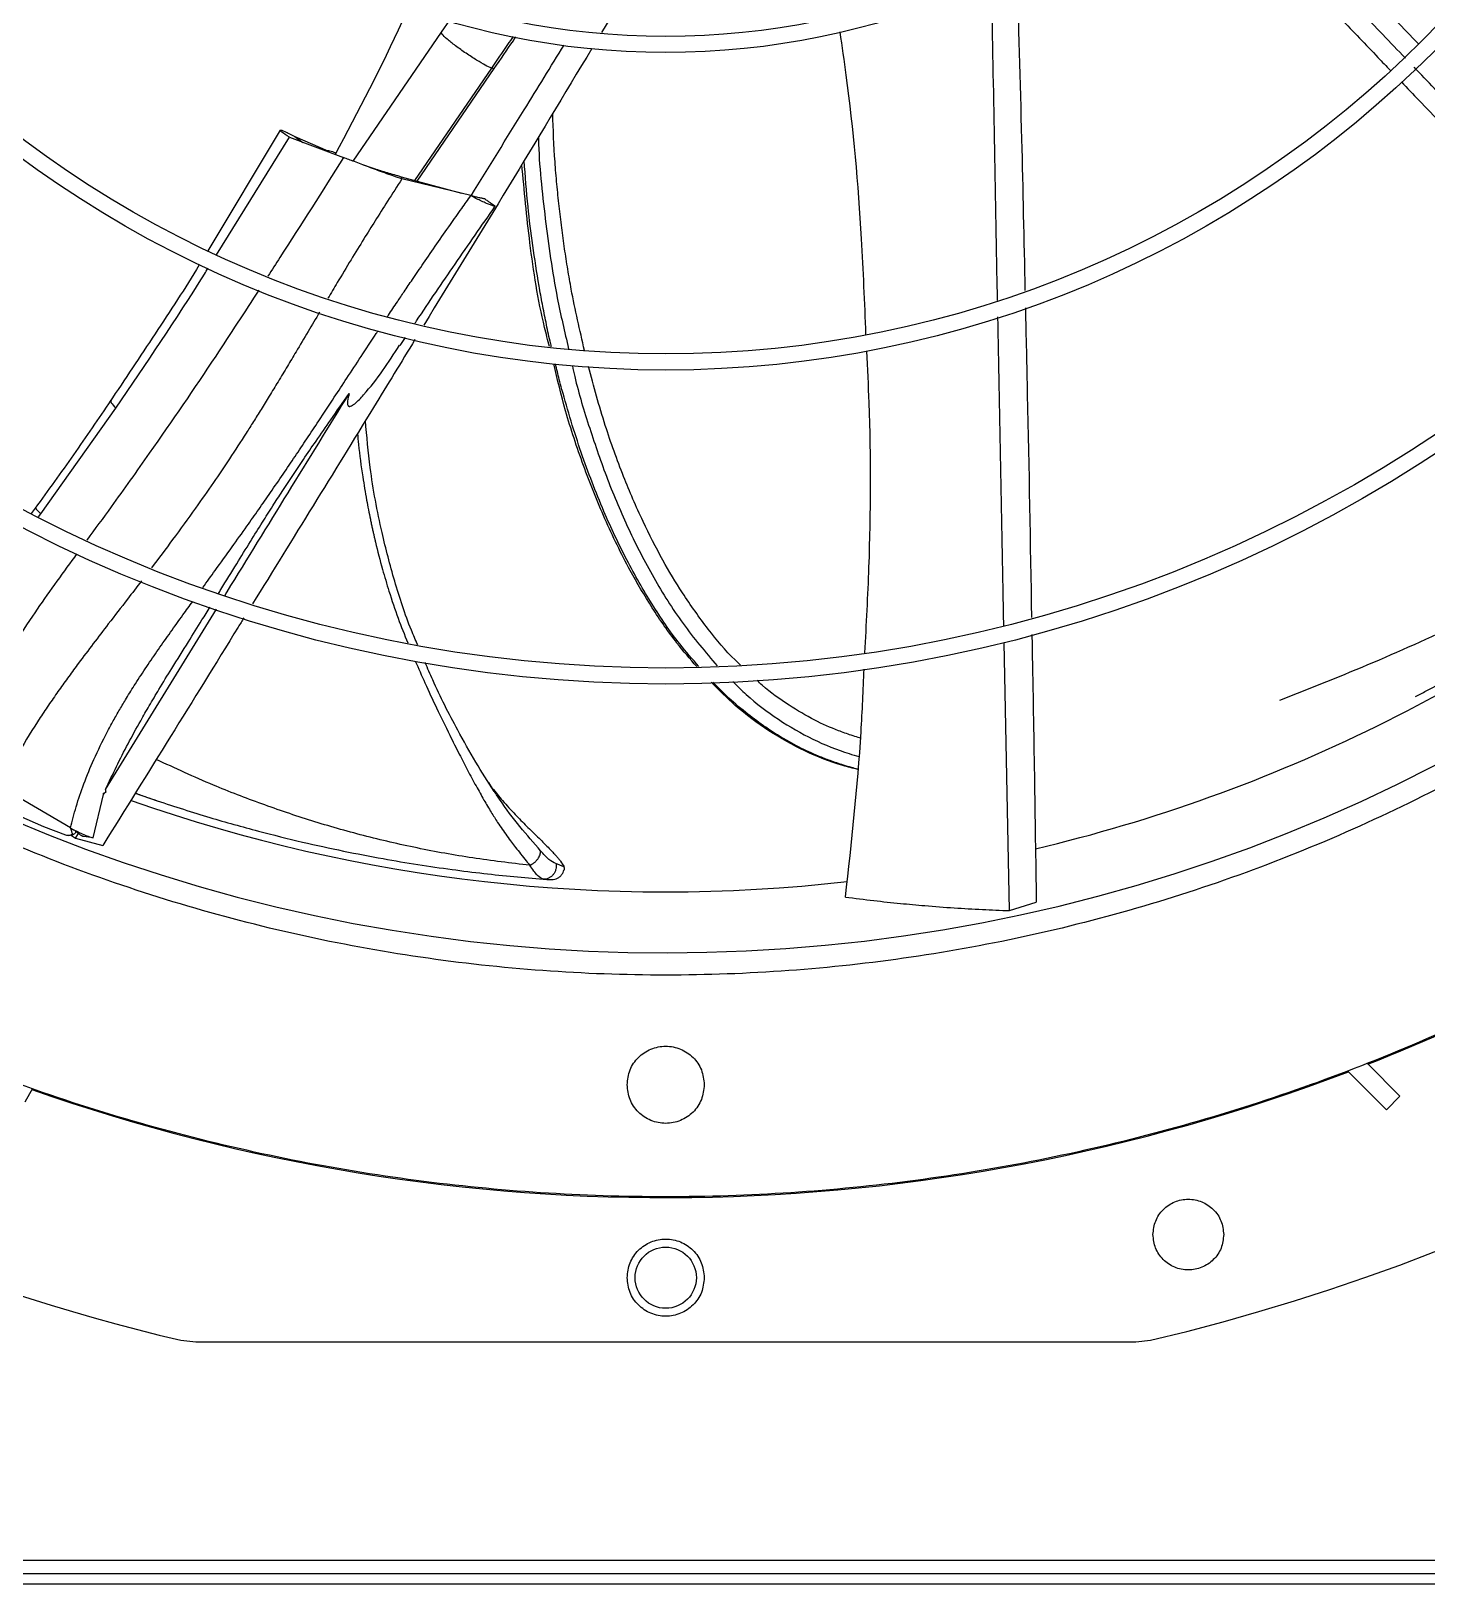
# Model space of a CAD drawing. Header units: inches. Extents: x 1229 to 1453, y -1023 to -720.
# Drawn here: x 1311.22 to 1319.77, y -999.56 to -990.05 of the extents above; entities that cross this region are included whole.
import ezdxf

# ---------------------------------------------------------------- set-up
doc = ezdxf.new("R2010")
doc.units = ezdxf.units.IN
doc.header["$MEASUREMENT"] = 0

msp = doc.modelspace()

# ---------------------------------------------------------------- linework, layer by layer
at = {"color": 18, "linetype": 'Continuous', "lineweight": 25, "true_color": 0x000000}
for p, q in [((1314.9714, -989.6381), (1314.7173, -990.0587)), ((1313.786, -989.9837), (1313.736, -990.0567)), ((1313.736, -990.0567), (1313.1955, -990.8455)), ((1314.0434, -990.277), (1313.5721, -990.9647)), ((1313.5881, -990.969), (1314.0607, -990.2793)), ((1312.7503, -990.6557), (1312.3067, -991.3941)), ((1312.3596, -991.4198), (1312.8066, -990.6992)), ((1312.8066, -990.6992), (1313.1374, -990.8245)), ((1312.8404, -990.6957), (1312.888, -990.7317)), ((1312.8404, -990.6957), (1313.0418, -990.7826)), ((1313.3331, -990.8954), (1313.2607, -990.8701)), ((1313.4951, -990.9552), (1313.493, -990.9432)), ((1313.8616, -991.0432), (1313.493, -990.9432)), ((1313.9175, -991.0566), (1313.4951, -990.9552)), ((1314.0376, -991.1013), (1314.0624, -991.1176)), ((1313.484, -991.9751), (1313.5175, -991.9249)), ((1311.2851, -993.0057), (1311.7435, -992.3584)), ((1311.2557, -992.9627), (1311.2263, -993.0023)), ((1311.2714, -993.024), (1311.2851, -993.0057)), ((1311.6814, -994.6927), (1312.3604, -993.5886)), ((1317.2151, -995.4348), (1317.1824, -993.7921)), ((1311.466, -994.9287), (1311.0375, -994.6766)), ((1314.0563, -994.6966), (1314.0267, -994.6512)), ((1311.6048, -994.99), (1311.6686, -994.7238)), ((1311.8627, -994.7157), (1311.9977, -994.7626)), ((1311.1475, -994.853), (1311.3008, -994.9202)), ((1311.3008, -994.9202), (1311.4357, -994.9704)), ((1311.4975, -994.9918), (1311.5159, -994.962)), ((1311.4458, -994.973), (1311.4528, -994.9741)), ((1311.4725, -994.9742), (1311.4975, -994.9918)), ((1311.4844, -994.9691), (1311.4774, -994.9671)), ((1311.4975, -994.9918), (1311.6639, -995.0363)), ((1311.6048, -994.99), (1311.5482, -994.9804)), ((1314.4867, -995.1667), (1314.4384, -995.147)), ((1314.3499, -995.2395), (1314.3762, -995.2412)), ((1317.2151, -995.4348), (1317.3791, -995.3822)), ((1319.6058, -996.5701), (1319.4084, -996.3728)), ((1319.2881, -996.4195), (1319.5239, -996.6553)), ((1311.2347, -996.5229), (1311.1862, -996.6069)), ((1319.5239, -996.6553), (1319.6058, -996.5701)), ((1312.1427, -998.0651), (1312.233, -998.0756)), ((1312.233, -998.0756), (1317.9882, -998.0756)), ((1317.9882, -998.0756), (1318.0785, -998.0651)), ((1301.7734, -999.411), (1328.6274, -999.411)), ((1301.6974, -999.494), (1328.7033, -999.494)), ((1301.6974, -999.557), (1328.7033, -999.557))]:
    msp.add_line(p, q, dxfattribs=at)
at = {"color": 18, "linetype": 'Continuous', "lineweight": 25, "true_color": 0x000000, "flags": 128}
msp.add_lwpolyline([(1313.9368, -991.0633), (1313.9293, -991.0607), (1313.9175, -991.0566)], dxfattribs=at)
at = {"color": 18, "linetype": 'Continuous', "lineweight": 25, "true_color": 0x000000}
for centre, radius in [((1315.1106, -985.4772), 8.5704), ((1315.1106, -985.4772), 8.472), ((1315.1106, -985.4772), 6.6478), ((1315.1106, -985.4772), 6.5493), ((1315.1106, -985.4772), 4.7037), ((1315.1106, -985.4772), 4.6053), ((1315.1106, -997.6819), 0.1875)]:
    msp.add_circle(centre, radius, dxfattribs=at)
for radius, start, end in [(12.9331, 283.26667, 346.73333), (10.2157, 224.36307, 313.03719), (9.8425, 283.29628, 309.20157), (11.7147, 291.53134, 314.20264), (9.8425, 250.57522, 276.47911), (12.9331, 237.30348, 256.73333), (11.7147, 250.65335, 290.90006)]:
    msp.add_arc((1315.1106, -985.4772), radius, start, end, dxfattribs=at)
for points, knots in [([(1326.8201, -985.4772), (1326.8153, -985.7326), (1326.8056, -986.2436), (1326.7277, -987.0067), (1326.6035, -987.7632), (1326.4292, -988.51), (1326.2066, -989.2438), (1325.9365, -989.9614), (1325.6201, -990.6599), (1325.2586, -991.3361), (1324.8537, -991.9873), (1324.407, -992.6106), (1323.9206, -993.2033), (1323.3964, -993.763), (1322.8368, -994.2871), (1322.244, -994.7736), (1321.6207, -995.2202), (1320.9696, -995.6252), (1320.2933, -995.9866), (1319.5949, -996.3031), (1318.8772, -996.5732), (1318.1434, -996.7958), (1317.3967, -996.9699), (1316.6401, -997.0948), (1315.877, -997.17), (1315.1106, -997.1951), (1314.3442, -997.17), (1313.5811, -997.0948), (1312.8246, -996.9699), (1312.0778, -996.7958), (1311.344, -996.5732), (1310.6264, -996.3031), (1309.9279, -995.9866), (1309.2517, -995.6252), (1308.6005, -995.2202), (1307.9772, -994.7736), (1307.3845, -994.2871), (1306.8248, -993.763), (1306.3006, -993.2033), (1305.8142, -992.6106), (1305.3675, -991.9873), (1304.9626, -991.3361), (1304.6012, -990.6599), (1304.2847, -989.9614), (1304.0146, -989.2438), (1303.792, -988.51), (1303.6177, -987.7632), (1303.4936, -987.0067), (1303.4156, -986.2436), (1303.4059, -985.7326), (1303.4011, -985.4772)], [0, 0, 0, 0, 0.020833, 0.041667, 0.0625, 0.083333, 0.104167, 0.125, 0.145833, 0.166667, 0.1875, 0.208333, 0.229167, 0.25, 0.270833, 0.291667, 0.3125, 0.333333, 0.354167, 0.375, 0.395833, 0.416667, 0.4375, 0.458333, 0.479167, 0.5, 0.520833, 0.541667, 0.5625, 0.583333, 0.604167, 0.625, 0.645833, 0.666667, 0.6875, 0.708333, 0.729167, 0.75, 0.770833, 0.791667, 0.8125, 0.833333, 0.854167, 0.875, 0.895833, 0.916667, 0.9375, 0.958333, 0.979167, 1, 1, 1, 1]), ([(1310.4605, -990.0843), (1310.5083, -990.0386), (1310.6299, -989.9224), (1310.8377, -989.7239), (1311.0736, -989.4984), (1311.3027, -989.2795), (1311.5046, -989.0865), (1311.666, -988.9323), (1311.7604, -988.8421), (1311.7958, -988.8083)], [0, 0, 0, 0, 0.107797, 0.274518, 0.468022, 0.638557, 0.78875, 0.92088, 1, 1, 1, 1]), ([(1319.639, -990.2159), (1319.5469, -990.1195), (1319.3688, -989.9331), (1319.1096, -989.6619), (1318.8541, -989.3945), (1318.603, -989.1318), (1318.4325, -988.9533), (1318.3506, -988.8676)], [0, 0, 0, 0, 0.215401, 0.416421, 0.604342, 0.810084, 1, 1, 1, 1]), ([(1319.7164, -990.1259), (1319.6712, -990.0786), (1319.5554, -989.9575), (1319.3573, -989.7501), (1319.1318, -989.5141), (1318.9129, -989.2851), (1318.7199, -989.0831), (1318.5655, -988.9215), (1318.4749, -988.8268), (1318.4409, -988.7911)], [0, 0, 0, 0, 0.106777, 0.27357, 0.467156, 0.637764, 0.788021, 0.920206, 1, 1, 1, 1]), ([(1318.271, -988.9553), (1318.3194, -989.0059), (1318.4353, -989.1272), (1318.6274, -989.3282), (1318.8342, -989.5446), (1319.0427, -989.7628), (1319.2507, -989.9805), (1319.421, -990.1587), (1319.5219, -990.2643), (1319.5472, -990.2908)], [0, 0, 0, 0, 0.113219, 0.271447, 0.450247, 0.598735, 0.761491, 0.940155, 1, 1, 1, 1]), ([(1317.2599, -989.6538), (1317.27, -990.0065), (1317.2892, -990.6687), (1317.3033, -991.3298), (1317.31, -991.6389)], [0, 0, 0, 0, 0.532574, 1, 1, 1, 1]), ([(1317.1421, -991.6989), (1317.1413, -991.6583), (1317.1288, -991.0049), (1317.1169, -990.3498), (1317.1057, -989.7354)], [0, 0, 0, 0, 0.06208, 1, 1, 1, 1]), ([(1313.0861, -990.8078), (1313.2292, -990.5375), (1313.3865, -990.2405), (1313.5242, -989.9342), (1313.5366, -989.9067)], [0, 0, 0, 0, 0.910233, 1, 1, 1, 1]), ([(1314.0434, -990.277), (1314.032, -990.2719), (1314.0093, -990.2619), (1313.9527, -990.2285), (1313.8876, -990.186), (1313.8222, -990.1392), (1313.7699, -990.0975), (1313.7378, -990.0672), (1313.737, -990.0603), (1313.7366, -990.0571)], [0, 0, 0, 0, 0.138093, 0.276179, 0.424623, 0.573064, 0.721505, 0.869951, 1, 1, 1, 1]), ([(1314.1764, -990.0829), (1314.1651, -990.0993), (1314.1214, -990.163), (1314.0766, -990.2284), (1314.0434, -990.277)], [0, 0, 0, 0, 0.257808, 1, 1, 1, 1]), ([(1314.0607, -990.2793), (1314.1, -990.2219), (1314.1448, -990.1566), (1314.1881, -990.0934), (1314.1933, -990.0857)], [0, 0, 0, 0, 0.879295, 1, 1, 1, 1]), ([(1316.3366, -991.9064), (1316.3288, -991.7114), (1316.3075, -991.1815), (1316.2523, -990.5636), (1316.1912, -990.1436), (1316.1784, -990.0552)], [0, 0, 0, 0, 0.314992, 0.855866, 1, 1, 1, 1]), ([(1314.6587, -990.1557), (1314.489, -990.4375), (1314.1475, -991.0045), (1313.8023, -991.5678), (1313.6288, -991.8511)], [0, 0, 0, 0, 0.497142, 1, 1, 1, 1]), ([(1313.9197, -991.0574), (1314.0278, -990.8821), (1314.2172, -990.5749), (1314.4071, -990.2674), (1314.4886, -990.1353)], [0, 0, 0, 0, 0.570471, 1, 1, 1, 1]), ([(1314.0606, -990.2756), (1314.0607, -990.2779), (1314.0609, -990.2826), (1314.0492, -990.2788), (1314.0434, -990.277)], [0, 0, 0, 0, 0.499969, 1, 1, 1, 1]), ([(1320.9665, -991.605), (1320.8356, -991.468), (1320.5836, -991.2043), (1320.2415, -990.8464), (1319.9477, -990.5389), (1319.7754, -990.3586), (1319.6922, -990.2716)], [0, 0, 0, 0, 0.3097801, 0.5964859, 0.8053344, 1, 1, 1, 1]), ([(1319.6145, -990.3612), (1319.6503, -990.3987), (1319.7794, -990.5337), (1320.0116, -990.7767), (1320.3156, -991.0949), (1320.6066, -991.3993), (1320.7937, -991.5951), (1320.8735, -991.6787)], [0, 0, 0, 0, 0.084804, 0.305612, 0.551323, 0.808548, 1, 1, 1, 1]), ([(1314.6135, -992.0058), (1314.5846, -991.881), (1314.5462, -991.7156), (1314.5105, -991.5069), (1314.4909, -991.3812), (1314.4732, -991.2525), (1314.4574, -991.1209), (1314.4438, -990.9863), (1314.4276, -990.797), (1314.4221, -990.6524), (1314.4184, -990.5537)], [0, 0, 0, 0, 0.260832, 0.345502, 0.432085, 0.520577, 0.610976, 0.703276, 0.797476, 1, 1, 1, 1]), ([(1312.8066, -990.6992), (1312.7888, -990.6874), (1312.7533, -990.6638), (1312.7464, -990.6521), (1312.7727, -990.66), (1312.8179, -990.6838), (1312.8404, -990.6957)], [0, 0, 0, 0, 0.250001, 0.500002, 0.75, 1, 1, 1, 1]), ([(1314.3309, -990.6985), (1314.331, -990.7029), (1314.3346, -990.8697), (1314.3715, -991.1989), (1314.4297, -991.6278), (1314.4916, -991.891), (1314.5159, -991.9945)], [0, 0, 0, 0, 0.010031, 0.383834, 0.757861, 1, 1, 1, 1]), ([(1313.1374, -990.8245), (1313.0087, -991.029), (1312.8558, -991.2717), (1312.6993, -991.5117), (1312.6746, -991.5495)], [0, 0, 0, 0, 0.8423322, 1, 1, 1, 1]), ([(1313.091, -990.798), (1313.0844, -990.7951), (1313.0702, -990.7889), (1313.052, -990.7832), (1313.0455, -990.7828), (1313.0418, -990.7826)], [0, 0, 0, 0, 0.274226, 0.593257, 1, 1, 1, 1]), ([(1313.4951, -990.9552), (1313.4598, -990.943), (1313.3891, -990.9187), (1313.2894, -990.8811), (1313.2011, -990.8471), (1313.1587, -990.832), (1313.1374, -990.8245)], [0, 0, 0, 0, 0.249983, 0.499999, 0.750011, 1, 1, 1, 1]), ([(1314.3984, -991.9809), (1314.3884, -991.9419), (1314.3344, -991.733), (1314.2754, -991.3602), (1314.2445, -991.0264), (1314.2297, -990.866)], [0, 0, 0, 0, 0.106433, 0.570813, 1, 1, 1, 1]), ([(1314.4102, -991.9822), (1314.4075, -991.9706), (1314.3959, -991.9209), (1314.3775, -991.8337), (1314.3553, -991.7216), (1314.3269, -991.5646), (1314.2961, -991.3664), (1314.2636, -991.1103), (1314.2508, -990.9371), (1314.2438, -990.8427)], [0, 0, 0, 0, 0.0310406, 0.1322532, 0.2311909, 0.3278548, 0.5466959, 0.7529071, 1, 1, 1, 1]), ([(1313.4951, -990.9552), (1313.4658, -991.0006), (1313.4107, -991.086), (1313.3334, -991.2081), (1313.2588, -991.3276), (1313.1816, -991.4534), (1313.1082, -991.575), (1313.0612, -991.6537), (1313.0421, -991.6858)], [0, 0, 0, 0, 0.188274, 0.353819, 0.503651, 0.679504, 0.869268, 1, 1, 1, 1]), ([(1313.493, -990.9432), (1313.4637, -990.9348), (1313.4066, -990.9186), (1313.3544, -990.9021), (1313.329, -990.8941)], [0, 0, 0, 0, 0.513433, 1, 1, 1, 1]), ([(1313.4068, -991.7982), (1313.4088, -991.7951), (1313.4289, -991.7647), (1313.463, -991.7138), (1313.5119, -991.6411), (1313.5651, -991.5625), (1313.6318, -991.4649), (1313.7093, -991.3527), (1313.7875, -991.2408), (1313.8569, -991.1422), (1313.8989, -991.083), (1313.9175, -991.0566)], [0, 0, 0, 0, 0.012455, 0.12215, 0.205101, 0.305451, 0.43934, 0.599659, 0.759462, 0.892909, 1, 1, 1, 1]), ([(1314.0624, -991.1176), (1314.0645, -991.1192), (1314.0685, -991.1225), (1314.0642, -991.1228), (1314.0523, -991.1197), (1314.0325, -991.1126), (1314.0061, -991.1017), (1313.9757, -991.0878), (1313.9446, -991.0722), (1313.9265, -991.0618), (1313.9175, -991.0566)], [0, 0, 0, 0, 0.119522, 0.2369, 0.356001, 0.48029, 0.609733, 0.741582, 0.872926, 1, 1, 1, 1]), ([(1313.9496, -991.0665), (1313.9475, -991.0662), (1313.9432, -991.0656), (1313.9386, -991.0639), (1313.9362, -991.063)], [0, 0, 0, 0, 0.479278, 1, 1, 1, 1]), ([(1313.5744, -991.8397), (1313.578, -991.8342), (1313.6589, -991.7131), (1313.822, -991.4738), (1313.9846, -991.2401), (1314.0668, -991.1221)], [0, 0, 0, 0, 0.02296, 0.50653, 1, 1, 1, 1]), ([(1314.0002, -991.0768), (1314.0011, -991.077), (1314.0029, -991.0773), (1314.0004, -991.0768), (1313.9941, -991.0756), (1313.9844, -991.0736), (1313.9724, -991.0712), (1313.96, -991.0687), (1313.9486, -991.0663), (1313.9436, -991.0653), (1313.9411, -991.0648)], [0, 0, 0, 0, 0.116626, 0.230566, 0.347083, 0.470913, 0.602465, 0.737924, 0.872208, 1, 1, 1, 1]), ([(1314.0376, -991.1013), (1314.0352, -991.0996), (1314.0303, -991.0964), (1314.0188, -991.0886), (1314.0085, -991.0817), (1314.0017, -991.0771)], [0, 0, 0, 0, 0.261933, 0.514582, 1, 1, 1, 1]), ([(1312.2564, -991.4778), (1312.2556, -991.4791), (1312.1691, -991.6231), (1311.9841, -991.9033), (1311.7988, -992.1821), (1311.7061, -992.3215)], [0, 0, 0, 0, 0.00468, 0.502199, 1, 1, 1, 1]), ([(1311.7435, -992.3584), (1311.9287, -992.0867), (1312.1222, -991.8031), (1312.3018, -991.513), (1312.3094, -991.5008)], [0, 0, 0, 0, 0.9577665, 1, 1, 1, 1]), ([(1312.6188, -991.6351), (1312.5316, -991.7702), (1312.3146, -992.1064), (1312.0109, -992.5472), (1311.7455, -992.9219), (1311.6161, -993.0982), (1311.5665, -993.1658)], [0, 0, 0, 0, 0.260733, 0.648635, 0.865343, 1, 1, 1, 1]), ([(1312.9914, -991.771), (1312.9679, -991.8104), (1312.92, -991.8911), (1312.8543, -992.0014), (1312.7931, -992.1037), (1312.7385, -992.1942), (1312.6849, -992.2822), (1312.6345, -992.3638), (1312.5874, -992.4393), (1312.5235, -992.5401), (1312.4424, -992.6649), (1312.3389, -992.8183), (1312.2229, -992.9836), (1312.0967, -993.1576), (1312.0054, -993.2784), (1311.9621, -993.3358)], [0, 0, 0, 0, 0.073735, 0.150838, 0.206397, 0.265387, 0.320608, 0.372063, 0.419255, 0.463452, 0.56334, 0.657602, 0.75907, 0.885521, 1, 1, 1, 1]), ([(1317.1804, -993.6895), (1317.1792, -993.6297), (1317.1667, -993.001), (1317.1548, -992.3701), (1317.144, -991.7993)], [0, 0, 0, 0, 0.095129, 1, 1, 1, 1]), ([(1317.3123, -991.7437), (1317.3164, -991.9207), (1317.331, -992.5541), (1317.3423, -993.1858), (1317.3504, -993.641)], [0, 0, 0, 0, 0.279322, 1, 1, 1, 1]), ([(1312.2765, -993.4567), (1312.3017, -993.422), (1312.3617, -993.3392), (1312.4517, -993.2141), (1312.5405, -993.0896), (1312.6189, -992.9784), (1312.6927, -992.8723), (1312.767, -992.7639), (1312.8409, -992.6546), (1312.9137, -992.5458), (1312.9937, -992.4251), (1313.0755, -992.3011), (1313.1617, -992.1698), (1313.2473, -992.0395), (1313.3106, -991.9431), (1313.3453, -991.8908), (1313.3486, -991.8858)], [0, 0, 0, 0, 0.0671738, 0.1598312, 0.2410146, 0.3066578, 0.3730057, 0.4440897, 0.5134576, 0.5811348, 0.6510649, 0.7428767, 0.8168685, 0.9005017, 0.9904923, 1, 1, 1, 1]), ([(1313.5755, -991.9383), (1313.4909, -992.0769), (1313.1605, -992.6183), (1312.8281, -993.1563), (1312.5808, -993.5566)], [0, 0, 0, 0, 0.255951, 1, 1, 1, 1]), ([(1313.1728, -992.2689), (1313.1687, -992.2841), (1313.1631, -992.3045), (1313.1616, -992.3288), (1313.1633, -992.3392), (1313.167, -992.3447), (1313.1709, -992.3471), (1313.1759, -992.3475), (1313.1834, -992.3459), (1313.1941, -992.3404), (1313.2226, -992.3194), (1313.2869, -992.2499), (1313.3795, -992.1309), (1313.4469, -992.0256), (1313.4806, -991.9729)], [0, 0, 0, 0, 0.083357, 0.111566, 0.131905, 0.141155, 0.149665, 0.158653, 0.169168, 0.191456, 0.22123, 0.353928, 0.676559, 1, 1, 1, 1]), ([(1316.3298, -993.8573), (1316.3392, -993.682), (1316.3665, -993.1718), (1316.369, -992.5546), (1316.3467, -992.1142), (1316.3414, -992.0088)], [0, 0, 0, 0, 0.284655, 0.828752, 1, 1, 1, 1]), ([(1315.3011, -993.9409), (1315.2598, -993.8934), (1315.161, -993.78), (1315.0257, -993.5818), (1314.8762, -993.3288), (1314.7341, -993.0376), (1314.6042, -992.7098), (1314.4976, -992.3928), (1314.4478, -992.1826), (1314.4249, -992.0862)], [0, 0, 0, 0, 0.091546, 0.218973, 0.346412, 0.516315, 0.686228, 0.856146, 1, 1, 1, 1]), ([(1315.314, -993.9404), (1315.274, -993.895), (1315.1692, -993.7758), (1315.0217, -993.5563), (1314.8664, -993.285), (1314.7209, -992.9746), (1314.5872, -992.6257), (1314.5044, -992.3534), (1314.4558, -992.1713), (1314.443, -992.1193), (1314.4351, -992.0876)], [0, 0, 0, 0, 0.088153, 0.231165, 0.38179, 0.540033, 0.726308, 0.922159, 0.952483, 1, 1, 1, 1]), ([(1314.5391, -992.099), (1314.5438, -992.1208), (1314.5718, -992.2497), (1314.6434, -992.4818), (1314.7508, -992.7947), (1314.8804, -993.101), (1315.0331, -993.3974), (1315.2102, -993.682), (1315.3536, -993.8515), (1315.4253, -993.9364)], [0, 0, 0, 0, 0.0326649, 0.1930123, 0.353604, 0.5145092, 0.6758406, 0.8377387, 1, 1, 1, 1]), ([(1315.5689, -993.9312), (1315.5577, -993.9209), (1315.4855, -993.8547), (1315.3648, -993.7073), (1315.2173, -993.5027), (1315.0854, -993.2808), (1314.964, -993.0431), (1314.8459, -992.7677), (1314.7315, -992.4515), (1314.6698, -992.2242), (1314.637, -992.1034)], [0, 0, 0, 0, 0.022262, 0.143045, 0.274084, 0.386377, 0.51454, 0.658603, 0.818583, 1, 1, 1, 1]), ([(1312.3717, -993.4934), (1312.377, -993.4848), (1312.4146, -993.4242), (1312.4798, -993.3176), (1312.5644, -993.1806), (1312.6379, -993.0626), (1312.7027, -992.9604), (1312.7644, -992.8648), (1312.8269, -992.7699), (1312.8958, -992.6672), (1312.9735, -992.5535), (1313.0669, -992.419), (1313.1351, -992.3224), (1313.1728, -992.2689)], [0, 0, 0, 0, 0.020502, 0.145619, 0.25473, 0.348629, 0.429283, 0.501896, 0.581263, 0.662287, 0.755882, 0.864649, 1, 1, 1, 1]), ([(1312.4108, -993.5065), (1312.4158, -993.4985), (1312.6691, -993.0865), (1312.9234, -992.6737), (1313.1728, -992.2689)], [0, 0, 0, 0, 0.019444, 1, 1, 1, 1]), ([(1311.7128, -992.3116), (1311.6374, -992.4227), (1311.487, -992.6443), (1311.329, -992.8618), (1311.2501, -992.9703)], [0, 0, 0, 0, 0.500971, 1, 1, 1, 1]), ([(1311.7152, -992.3133), (1311.7138, -992.3165), (1311.7109, -992.3236), (1311.732, -992.3461), (1311.7435, -992.3584)], [0, 0, 0, 0, 0.454071, 1, 1, 1, 1]), ([(1313.5919, -993.8077), (1313.5788, -993.7777), (1313.5233, -993.6508), (1313.4495, -993.421), (1313.3624, -993.0896), (1313.3009, -992.7612), (1313.2805, -992.5306), (1313.272, -992.4344)], [0, 0, 0, 0, 0.069493, 0.294091, 0.510793, 0.795824, 1, 1, 1, 1]), ([(1313.2236, -992.513), (1313.2255, -992.5353), (1313.2332, -992.6244), (1313.2524, -992.7603), (1313.2774, -992.9132), (1313.296, -993.0086), (1313.3079, -993.0654), (1313.3134, -993.0909), (1313.3187, -993.1149), (1313.3238, -993.1372), (1313.3286, -993.1581), (1313.3451, -993.2276), (1313.3728, -993.3348), (1313.4191, -993.4906), (1313.4689, -993.6413), (1313.5109, -993.7452), (1313.5311, -993.795)], [0, 0, 0, 0, 0.050639, 0.202267, 0.31057, 0.401461, 0.422388, 0.442121, 0.460659, 0.478002, 0.49415, 0.509104, 0.640054, 0.745187, 0.877966, 1, 1, 1, 1]), ([(1321.2471, -992.9423), (1321.203, -992.9742), (1321.0694, -993.071), (1320.8431, -993.2135), (1320.4764, -993.4275), (1320.0106, -993.6639), (1319.444, -993.9204), (1319.0602, -994.0727), (1318.8681, -994.1489)], [0, 0, 0, 0, 0.0577, 0.174857, 0.292286, 0.527695, 0.763644, 1, 1, 1, 1]), ([(1311.2559, -992.9685), (1311.2549, -992.9701), (1311.2525, -992.9738), (1311.2732, -992.9941), (1311.2851, -993.0057)], [0, 0, 0, 0, 0.427506, 1, 1, 1, 1]), ([(1321.9979, -993.2059), (1321.8068, -993.3691), (1321.4248, -993.6954), (1320.8084, -994.1304), (1320.1646, -994.5225), (1319.4932, -994.866), (1318.7989, -995.1599), (1318.0849, -995.4024), (1317.3552, -995.5925), (1316.6137, -995.7289), (1315.8641, -995.8111), (1315.1106, -995.8385), (1314.3571, -995.8111), (1313.6076, -995.7289), (1312.866, -995.5925), (1312.1363, -995.4024), (1311.4224, -995.1599), (1310.728, -994.866), (1310.0567, -994.5225), (1309.4128, -994.1304), (1308.7965, -993.6954), (1308.4144, -993.3691), (1308.2234, -993.2059)], [0, 0, 0, 0, 0.05, 0.1, 0.15, 0.2, 0.25, 0.3, 0.35, 0.4, 0.45, 0.5, 0.55, 0.6, 0.65, 0.7, 0.75, 0.8, 0.85, 0.9, 0.95, 1, 1, 1, 1]), ([(1311.5049, -993.2501), (1311.4951, -993.2635), (1311.4028, -993.3897), (1311.2612, -993.5854), (1311.092, -993.8471), (1310.9644, -994.0736), (1310.8513, -994.3133), (1310.7987, -994.4815), (1310.7722, -994.5664)], [0, 0, 0, 0, 0.0326795, 0.3083399, 0.4758124, 0.647076, 0.8220896, 1, 1, 1, 1]), ([(1311.9007, -993.4164), (1311.8723, -993.4535), (1311.8049, -993.5414), (1311.7061, -993.6689), (1311.6057, -993.7997), (1311.525, -993.9068), (1311.4556, -994.0012), (1311.3966, -994.0833), (1311.3382, -994.1672), (1311.2539, -994.2931), (1311.1484, -994.4614), (1311.0742, -994.6054), (1311.0375, -994.6766)], [0, 0, 0, 0, 0.091236, 0.216239, 0.314969, 0.413091, 0.478088, 0.543952, 0.610654, 0.678176, 0.840874, 1, 1, 1, 1]), ([(1311.466, -994.9287), (1311.4772, -994.8853), (1311.5007, -994.794), (1311.5487, -994.6539), (1311.6113, -994.5013), (1311.6737, -994.3735), (1311.7282, -994.2724), (1311.7676, -994.2031), (1311.8126, -994.1275), (1311.8674, -994.0397), (1311.9329, -993.94), (1312.0049, -993.8349), (1312.0792, -993.7297), (1312.1493, -993.6322), (1312.1947, -993.5696), (1312.2146, -993.5422)], [0, 0, 0, 0, 0.0847379, 0.1779454, 0.279583, 0.3962662, 0.4464991, 0.4967333, 0.546971, 0.6128266, 0.6923265, 0.7726567, 0.8538283, 0.9358419, 1, 1, 1, 1]), ([(1311.6814, -994.6927), (1311.7032, -994.6458), (1311.747, -994.5519), (1311.8187, -994.4115), (1311.8863, -994.2881), (1311.9499, -994.1776), (1312.0134, -994.0709), (1312.0937, -993.94), (1312.182, -993.7985), (1312.2603, -993.6734), (1312.3042, -993.6024), (1312.3206, -993.5759)], [0, 0, 0, 0, 0.120408, 0.241264, 0.366191, 0.447006, 0.53773, 0.655272, 0.805196, 0.92743, 1, 1, 1, 1]), ([(1312.5282, -993.642), (1312.5165, -993.661), (1312.229, -994.1278), (1311.9406, -994.5915), (1311.6639, -995.0363)], [0, 0, 0, 0, 0.040727, 1, 1, 1, 1]), ([(1319.7003, -994.124), (1319.7223, -994.1126), (1319.7978, -994.0733), (1319.9341, -993.9985), (1320.1044, -993.9012), (1320.2725, -993.8004), (1320.3786, -993.7327), (1320.4295, -993.7002)], [0, 0, 0, 0, 0.0882226, 0.3028157, 0.5540944, 0.78648, 1, 1, 1, 1]), ([(1317.3523, -993.7432), (1317.3529, -993.7726), (1317.3634, -994.3203), (1317.3714, -994.8659), (1317.3791, -995.3822)], [0, 0, 0, 0, 0.053739, 1, 1, 1, 1]), ([(1313.5773, -993.9068), (1313.5968, -993.9513), (1313.6388, -994.0475), (1313.709, -994.1983), (1313.7796, -994.3442), (1313.8433, -994.471), (1313.8973, -994.5752), (1313.9476, -994.669), (1313.996, -994.7552), (1314.0399, -994.8293), (1314.077, -994.8885), (1314.1092, -994.9366), (1314.1378, -994.9772), (1314.1649, -995.014), (1314.1932, -995.0509), (1314.2236, -995.0892), (1314.2533, -995.1257), (1314.2717, -995.1482), (1314.279, -995.1571)], [0, 0, 0, 0, 0.0966, 0.208468, 0.329978, 0.416644, 0.488292, 0.562569, 0.629756, 0.689707, 0.742335, 0.779476, 0.816493, 0.853376, 0.883868, 0.924815, 0.970283, 1, 1, 1, 1]), ([(1314.0609, -994.7056), (1314.0226, -994.6463), (1313.9451, -994.5258), (1313.817, -994.2948), (1313.7122, -994.0923), (1313.6531, -993.9514), (1313.6381, -993.9158)], [0, 0, 0, 0, 0.241711, 0.490629, 0.871177, 1, 1, 1, 1]), ([(1316.2108, -995.3517), (1316.2485, -995.0149), (1316.3003, -994.5507), (1316.3197, -994.0843), (1316.325, -993.9562)], [0, 0, 0, 0, 0.725429, 1, 1, 1, 1]), ([(1316.2848, -994.5703), (1316.2549, -994.5626), (1316.1455, -994.5346), (1315.9614, -994.4627), (1315.7398, -994.3381), (1315.547, -994.1951), (1315.4374, -994.0848), (1315.3892, -994.0364)], [0, 0, 0, 0, 0.090367, 0.330689, 0.571004, 0.811384, 1, 1, 1, 1]), ([(1316.2849, -994.569), (1316.2728, -994.5656), (1316.2441, -994.5576), (1316.1881, -994.5407), (1316.1207, -994.5182), (1316.05, -994.4907), (1315.9662, -994.454), (1315.8566, -994.3984), (1315.7317, -994.321), (1315.6087, -994.23), (1315.4999, -994.1384), (1315.4314, -994.069), (1315.3988, -994.036)], [0, 0, 0, 0, 0.037358, 0.087932, 0.172522, 0.246501, 0.309794, 0.43835, 0.600993, 0.72837, 0.870867, 1, 1, 1, 1]), ([(1315.5217, -994.0311), (1315.5488, -994.0585), (1315.6346, -994.1454), (1315.7984, -994.2676), (1316.01, -994.3906), (1316.1775, -994.4577), (1316.273, -994.4851), (1316.2924, -994.4907)], [0, 0, 0, 0, 0.123779, 0.392827, 0.662435, 0.931524, 1, 1, 1, 1]), ([(1316.3029, -994.3788), (1316.2983, -994.3774), (1316.2795, -994.3717), (1316.2473, -994.3615), (1316.207, -994.3478), (1316.1316, -994.3198), (1316.0156, -994.2683), (1315.8591, -994.1755), (1315.7409, -994.0926), (1315.6803, -994.0352), (1315.6697, -994.0251)], [0, 0, 0, 0, 0.020344, 0.082592, 0.142125, 0.199042, 0.419811, 0.667309, 0.941855, 1, 1, 1, 1]), ([(1314.279, -995.1571), (1314.1616, -995.1431), (1313.9264, -995.1152), (1313.5864, -995.0534), (1313.2579, -994.9773), (1312.9412, -994.8868), (1312.636, -994.7826), (1312.3165, -994.6601), (1312.1066, -994.5626), (1311.9909, -994.5089)], [0, 0, 0, 0, 0.136796, 0.27429, 0.412363, 0.550953, 0.689949, 0.829268, 1, 1, 1, 1]), ([(1311.6636, -994.7222), (1311.6648, -994.7203), (1311.6671, -994.7167), (1311.6741, -994.7117), (1311.6799, -994.7101), (1311.6838, -994.709)], [0, 0, 0, 0, 0.257107, 0.50203, 1, 1, 1, 1]), ([(1311.6686, -994.7238), (1311.6693, -994.7222), (1311.6707, -994.7188), (1311.6745, -994.7147), (1311.6789, -994.7114), (1311.6821, -994.7099), (1311.6838, -994.709)], [0, 0, 0, 0, 0.22222, 0.451463, 0.707741, 1, 1, 1, 1]), ([(1311.6838, -994.709), (1311.6835, -994.7061), (1311.6831, -994.7005), (1311.6819, -994.6952), (1311.6814, -994.6927)], [0, 0, 0, 0, 0.530942, 1, 1, 1, 1]), ([(1311.863, -994.7152), (1311.8859, -994.7235), (1311.9288, -994.7392), (1311.972, -994.7533), (1311.9922, -994.7599)], [0, 0, 0, 0, 0.53259, 1, 1, 1, 1]), ([(1311.9977, -994.7626), (1312.1046, -994.7972), (1312.3072, -994.863), (1312.6046, -994.9458), (1312.8777, -995.0138), (1313.1327, -995.0698), (1313.3687, -995.1153), (1313.5905, -995.1526), (1313.7964, -995.1826), (1313.9925, -995.207), (1314.1787, -995.2268), (1314.3004, -995.2368), (1314.3604, -995.2417)], [0, 0, 0, 0, 0.148237, 0.281099, 0.399393, 0.506752, 0.608205, 0.695761, 0.779943, 0.857727, 0.929884, 1, 1, 1, 1]), ([(1314.0483, -994.6844), (1314.0692, -994.7102), (1314.1153, -994.7673), (1314.1748, -994.8316), (1314.2242, -994.8826), (1314.2588, -994.9174), (1314.2931, -994.9512), (1314.3267, -994.984), (1314.3594, -995.016), (1314.3905, -995.0471), (1314.4133, -995.0706), (1314.4296, -995.0881), (1314.4412, -995.101), (1314.4543, -995.1163), (1314.4733, -995.1401), (1314.4813, -995.1558), (1314.4867, -995.1667)], [0, 0, 0, 0, 0.126391, 0.279631, 0.347216, 0.414969, 0.48292, 0.551089, 0.619503, 0.688197, 0.757233, 0.781657, 0.813095, 0.851626, 0.897349, 1, 1, 1, 1]), ([(1314.3448, -995.0685), (1314.3027, -995.0204), (1314.2195, -994.925), (1314.1204, -994.7962), (1314.0685, -994.7156), (1314.0563, -994.6966)], [0, 0, 0, 0, 0.438467, 0.86803, 1, 1, 1, 1]), ([(1311.466, -994.9287), (1311.4771, -994.9346), (1311.4992, -994.9461), (1311.538, -994.9644), (1311.5756, -994.9803), (1311.5952, -994.9868), (1311.6048, -994.99)], [0, 0, 0, 0, 0.258152, 0.513526, 0.760382, 1, 1, 1, 1]), ([(1311.4774, -994.9671), (1311.4775, -994.9671), (1311.4777, -994.9669), (1311.478, -994.9665), (1311.4781, -994.9661), (1311.4782, -994.9651), (1311.4774, -994.9625), (1311.4754, -994.9573), (1311.4739, -994.945), (1311.4693, -994.9354), (1311.466, -994.9287)], [0, 0, 0, 0, 0.010743, 0.020888, 0.031312, 0.042583, 0.098141, 0.225018, 0.455519, 1, 1, 1, 1]), ([(1311.4661, -994.9288), (1311.4748, -994.9336), (1311.4916, -994.943), (1311.5015, -994.9513), (1311.5062, -994.9553)], [0, 0, 0, 0, 0.516687, 1, 1, 1, 1]), ([(1311.4995, -994.9471), (1311.499, -994.9493), (1311.4978, -994.9537), (1311.4945, -994.9597), (1311.4901, -994.9651), (1311.4863, -994.9678), (1311.4844, -994.9691)], [0, 0, 0, 0, 0.247394, 0.495562, 0.745909, 1, 1, 1, 1]), ([(1311.5068, -994.9559), (1311.5082, -994.957), (1311.5109, -994.9595), (1311.5142, -994.9612), (1311.5159, -994.962)], [0, 0, 0, 0, 0.4745747, 1, 1, 1, 1]), ([(1311.5159, -994.962), (1311.5176, -994.9636), (1311.521, -994.9665), (1311.5244, -994.9693), (1311.526, -994.9706)], [0, 0, 0, 0, 0.526062, 1, 1, 1, 1]), ([(1311.4357, -994.9704), (1311.4394, -994.9715), (1311.4466, -994.9736), (1311.4578, -994.9738), (1311.4684, -994.9719), (1311.4745, -994.9687), (1311.4774, -994.9671)], [0, 0, 0, 0, 0.263297, 0.525377, 0.772552, 1, 1, 1, 1]), ([(1311.4844, -994.9691), (1311.4816, -994.9707), (1311.4756, -994.9739), (1311.4689, -994.9746), (1311.4654, -994.975)], [0, 0, 0, 0, 0.478119, 1, 1, 1, 1]), ([(1311.526, -994.9706), (1311.5281, -994.9718), (1311.5321, -994.9742), (1311.538, -994.977), (1311.5435, -994.9793), (1311.5467, -994.98), (1311.5482, -994.9804)], [0, 0, 0, 0, 0.259563, 0.511225, 0.756821, 1, 1, 1, 1]), ([(1314.279, -995.1571), (1314.2875, -995.1526), (1314.3008, -995.1458), (1314.3164, -995.1315), (1314.3271, -995.119), (1314.3356, -995.1057), (1314.3435, -995.0882), (1314.3443, -995.0763), (1314.3448, -995.0685)], [0, 0, 0, 0, 0.239403, 0.368556, 0.500508, 0.632376, 0.761324, 1, 1, 1, 1]), ([(1314.4384, -995.147), (1314.4247, -995.1403), (1314.3972, -995.1268), (1314.3623, -995.0881), (1314.3448, -995.0685)], [0, 0, 0, 0, 0.496768, 1, 1, 1, 1]), ([(1314.4384, -995.147), (1314.4391, -995.1524), (1314.4405, -995.1638), (1314.4382, -995.1816), (1314.4321, -995.1993), (1314.4217, -995.2155), (1314.4081, -995.2285), (1314.3924, -995.2372), (1314.3762, -995.2419), (1314.3656, -995.2418), (1314.3604, -995.2417)], [0, 0, 0, 0, 0.113212, 0.235957, 0.365988, 0.5, 0.634005, 0.764042, 0.886781, 1, 1, 1, 1]), ([(1314.4775, -995.1509), (1314.4788, -995.1515), (1314.4813, -995.1527), (1314.4838, -995.1558), (1314.4857, -995.1592), (1314.4867, -995.1629), (1314.4867, -995.1654), (1314.4867, -995.1667)], [0, 0, 0, 0, 0.212088, 0.409871, 0.609972, 0.808063, 1, 1, 1, 1]), ([(1314.3604, -995.2417), (1314.3494, -995.2371), (1314.3263, -995.2276), (1314.2952, -995.1813), (1314.279, -995.1571)], [0, 0, 0, 0, 0.475866, 1, 1, 1, 1]), ([(1314.3604, -995.2417), (1314.3707, -995.2425), (1314.3874, -995.2437), (1314.4017, -995.2448), (1314.4063, -995.2451), (1314.4055, -995.2451), (1314.4054, -995.2451)], [0, 0, 0, 0, 0.448766, 0.727741, 0.935469, 1, 1, 1, 1]), ([(1314.4057, -995.2451), (1314.4112, -995.2451), (1314.4228, -995.2453), (1314.4403, -995.2405), (1314.4571, -995.2317), (1314.4716, -995.2185), (1314.4824, -995.203), (1314.4859, -995.1914), (1314.4875, -995.186)], [0, 0, 0, 0, 0.151362, 0.31552, 0.489428, 0.668624, 0.847733, 1, 1, 1, 1]), ([(1314.4867, -995.1667), (1314.4887, -995.1738), (1314.4908, -995.1812), (1314.4877, -995.1859), (1314.4876, -995.1861)], [0, 0, 0, 0, 0.973657, 1, 1, 1, 1]), ([(1316.2108, -995.3517), (1316.2688, -995.359), (1316.3806, -995.3733), (1316.5429, -995.3904), (1316.7069, -995.4054), (1316.8743, -995.4179), (1317.047, -995.4282), (1317.1598, -995.4326), (1317.2151, -995.4348)], [0, 0, 0, 0, 0.173712, 0.335418, 0.485076, 0.663267, 0.834916, 1, 1, 1, 1]), ([(1314.8744, -996.5008), (1314.8779, -996.4699), (1314.885, -996.408), (1314.9397, -996.3294), (1315.0178, -996.2769), (1315.1106, -996.2584), (1315.2035, -996.2769), (1315.2816, -996.3294), (1315.3362, -996.408), (1315.3433, -996.4699), (1315.3468, -996.5008)], [0, 0, 0, 0, 0.1249994, 0.2499992, 0.3749998, 0.4999992, 0.6250002, 0.7500008, 0.8750006, 1, 1, 1, 1]), ([(1315.3468, -996.5008), (1315.3433, -996.5317), (1315.3362, -996.5935), (1315.2816, -996.6722), (1315.2035, -996.7247), (1315.1106, -996.7432), (1315.0178, -996.7247), (1314.9397, -996.6722), (1314.885, -996.5935), (1314.8779, -996.5317), (1314.8744, -996.5008)], [0, 0, 0, 0, 0.125, 0.249999, 0.374999, 0.500001, 0.625001, 0.750001, 0.875, 1, 1, 1, 1]), ([(1318.0936, -997.4181), (1318.0969, -997.3897), (1318.1035, -997.333), (1318.1535, -997.2611), (1318.2247, -997.2131), (1318.3094, -997.196), (1318.3942, -997.2125), (1318.4661, -997.2602), (1318.5168, -997.3324), (1318.5234, -997.3895), (1318.5267, -997.4181)], [0, 0, 0, 0, 0.125513, 0.249985, 0.374392, 0.498894, 0.623258, 0.74794, 0.873831, 1, 1, 1, 1]), ([(1318.5267, -997.4181), (1318.5235, -997.4465), (1318.5169, -997.5033), (1318.4667, -997.5755), (1318.3949, -997.6236), (1318.3095, -997.6403), (1318.2243, -997.6231), (1318.1528, -997.5746), (1318.1032, -997.5025), (1318.0968, -997.4461), (1318.0936, -997.4181)], [0, 0, 0, 0, 0.125242, 0.250482, 0.375709, 0.50093, 0.626161, 0.751405, 0.876488, 1, 1, 1, 1]), ([(1314.8744, -997.6819), (1314.878, -997.6507), (1314.8852, -997.5885), (1314.9403, -997.51), (1315.0182, -997.4578), (1315.1106, -997.4396), (1315.203, -997.4578), (1315.2809, -997.51), (1315.336, -997.5885), (1315.3432, -997.6507), (1315.3468, -997.6819)], [0, 0, 0, 0, 0.126251, 0.251332, 0.375628, 0.499999, 0.624372, 0.748668, 0.873749, 1, 1, 1, 1]), ([(1315.3468, -997.6819), (1315.3433, -997.7127), (1315.3362, -997.7744), (1315.2817, -997.8531), (1315.2036, -997.9058), (1315.1106, -997.9243), (1315.0176, -997.9058), (1314.9395, -997.8531), (1314.885, -997.7744), (1314.8779, -997.7127), (1314.8744, -997.6819)], [0, 0, 0, 0, 0.124535, 0.249705, 0.374858, 0.500001, 0.625142, 0.750296, 0.875465, 1, 1, 1, 1])]:
    msp.add_open_spline(points, degree=3, knots=knots, dxfattribs=at)

doc.saveas('drawing.dxf')
